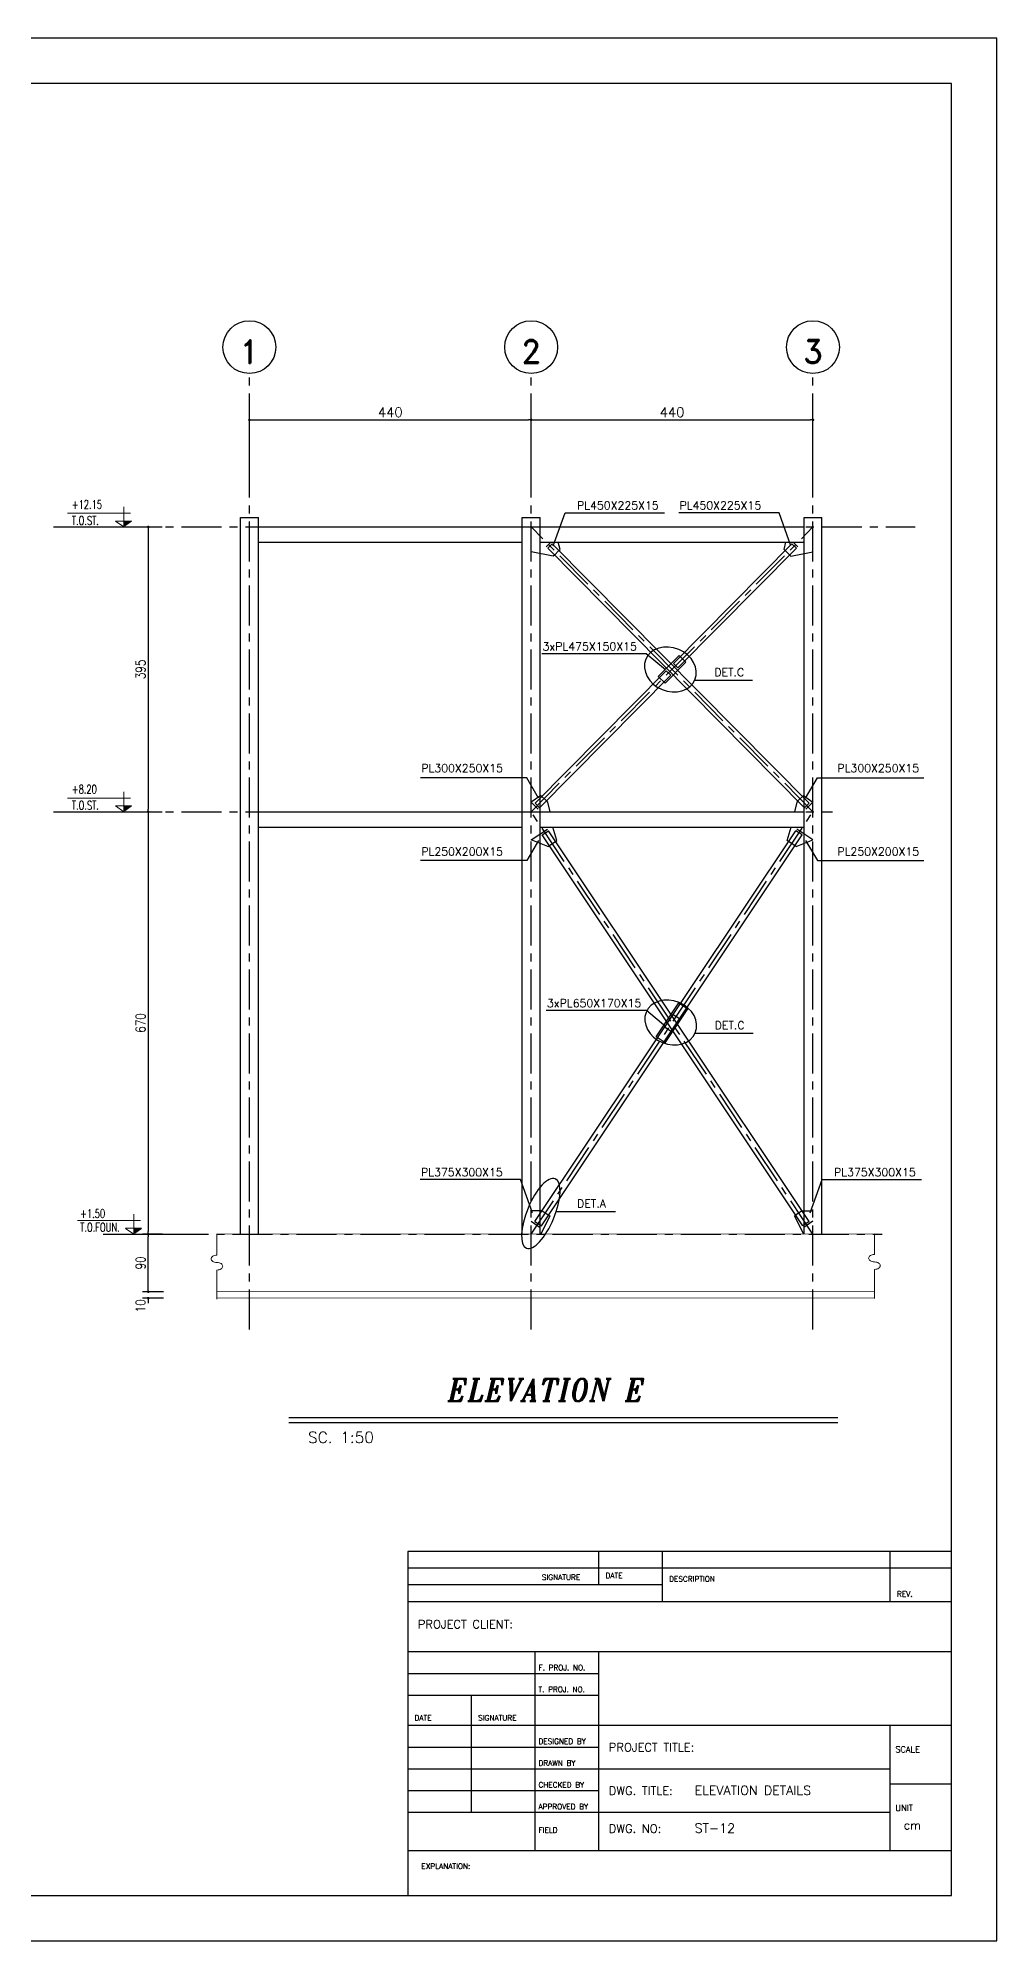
# Model space of a CAD drawing. Header units: inches. Extents: x 460503 to 460688, y 47570 to 48852.
# Drawn here: x 460560.2 to 460590.1, y 48078.9 to 48138.4 of the extents above; entities that cross this region are included whole.
import ezdxf
from ezdxf.enums import TextEntityAlignment as Align

# ---------------------------------------------------------------- set-up
doc = ezdxf.new("R2010")
doc.units = ezdxf.units.IN
doc.header["$MEASUREMENT"] = 0
for name, pattern in [('CENTER', [2, 1.25, -0.25, 0.25, -0.25]), ('DASHDOTX2', [2, 1, -0.5, 0, -0.5]), ('HIDDEN', [0.375, 0.25, -0.125])]:
    doc.linetypes.add(name, pattern=pattern)
for name, color, linetype in [('1', 1, 'Continuous'), ('2H', 2, 'HIDDEN'), ('2Y', 2, 'Continuous'), ('3', 3, 'HIDDEN'), ('3G', 3, 'Continuous'), ('4C', 4, 'Continuous'), ('6M', 6, 'Continuous'), ('Ax', 1, 'DASHDOTX2'), ('AXE', 1, 'CENTER'), ('D', 1, 'Continuous'), ('DIM', 8, 'Continuous'), ('E10', 3, 'Continuous'), ('lateral brace', 5, 'Continuous'), ('Layer4', 118, 'Continuous'), ('LEVEL', 3, 'HIDDEN'), ('TXT', 3, 'Continuous'), ('wall', 4, 'Continuous')]:
    doc.layers.add(name, color=color, linetype=linetype)
doc.layers.add('2', color=2, linetype='Continuous', lineweight=9)
doc.styles.add('E100', font='SIMPLEX.shx', dxfattribs={"width": 0.7})
doc.styles.add('ITALICT', font='italict')
doc.styles.add('ROMANC', font='TXT.shx')
doc.styles.add('ROMAND', font='ROMAND.shx')
doc.styles.add('ROMANS', font='ROMANS', dxfattribs={"width": 0.8})
doc.styles.add('ROMANT', font='romant')
doc.dimstyles.new('1-100', dxfattribs={"dimtxt": 0.3, "dimasz": 0.08, "dimexe": 0.18, "dimexo": 0.0625, "dimgap": 0.09, "dimtad": 1, "dimdec": 0, "dimlfac": 100, "dimdsep": 46, "dimtxsty": 'ROMANT', "dimblk": 'DOT', "dimcen": 0.09, "dimclrd": 1, "dimclre": 1, "dimclrt": 3, "dimadec": 0, "dimazin": 0, "dimtfac": 1, "dimtdec": 0, "dimtix": 1, "dimtofl": 0, "dimtmove": 2, "dimatfit": 3, "dimldrblk": 'DOT', "dimfxl": 1, "dimtolj": 1, "dimarcsym": 0})

# ---------------------------------------------------------------- blocks, each defined once
blk = doc.blocks.new('DOT')
at = {"layer": 'DIM', "color": 0, "linetype": 'ByBlock'}
blk.add_line((-0.5, 0), (-1, 0), dxfattribs=at)
at = {"layer": 'DIM', "color": 0, "linetype": 'ByBlock', "const_width": 0.5}
blk.add_lwpolyline([(-0.25, 0, 1), (0.25, 0, 1)], format="xyb", close=True, dxfattribs=at)
blk = doc.blocks.new('*D861')
at = {"layer": 'D', "color": 1, "lineweight": -2, "transparency": 16777216}
for p, q in [((460564.085, 48101.001), (460563.463, 48101.001)), ((460563.643, 48099.281), (460563.643, 48100.921)), ((460564.119, 48099.201), (460563.463, 48099.201))]:
    blk.add_line(p, q, dxfattribs=at)
at = {"layer": 'Defpoints', "color": 0, "transparency": 16777216}
for p in [(460563.643, 48101.001), (460564.147, 48101.001), (460564.182, 48099.201)]:
    blk.add_point(p, dxfattribs=at)
at = {"layer": 'D', "color": 1, "lineweight": -2, "transparency": 16777216, "xscale": 0.08, "yscale": 0.08, "zscale": 0.08}
for p, rotation in [((460563.643, 48101.001), 90), ((460563.643, 48099.201), 270)]:
    blk.add_blockref('DOT', p, dxfattribs=dict(at, rotation=rotation))
at = {"layer": 'D', "color": 2, "transparency": 16777216, "insert": (460563.403, 48100.101), "char_height": 0.3, "attachment_point": 5, "rotation": 90, "style": 'ROMANS'}
blk.add_mtext('\\A1;90', dxfattribs=at)
blk = doc.blocks.new('_Dot')
at = {"layer": 'DIM', "color": 0, "lineweight": -2}
blk.add_line((-0.5, 0), (-1, 0), dxfattribs=at)
at = {"layer": 'DIM', "color": 0, "const_width": 0.5}
blk.add_lwpolyline([(-0.25, 0, 1), (0.25, 0, 1)], format="xyb", close=True, dxfattribs=at)
blk = doc.blocks.new('*D862')
at = {"layer": 'D', "color": 1, "lineweight": -2, "transparency": 16777216}
for p, q in [((460564.119, 48099.201), (460563.463, 48099.201)), ((460563.643, 48099.281), (460563.643, 48099.361)), ((460564.119, 48099.001), (460563.463, 48099.001)), ((460563.643, 48098.921), (460563.643, 48098.841))]:
    blk.add_line(p, q, dxfattribs=at)
at = {"layer": 'Defpoints', "color": 0, "transparency": 16777216}
for p in [(460564.182, 48099.201), (460563.643, 48099.001), (460564.182, 48099.001)]:
    blk.add_point(p, dxfattribs=at)
at = {"layer": 'D', "color": 1, "lineweight": -2, "transparency": 16777216, "xscale": 0.08, "yscale": 0.08, "zscale": 0.08}
for p, rotation in [((460563.643, 48099.201), 270), ((460563.643, 48099.001), 90)]:
    blk.add_blockref('DOT', p, dxfattribs=dict(at, rotation=rotation))
at = {"layer": 'D', "color": 2, "transparency": 16777216, "insert": (460563.4, 48098.764), "char_height": 0.3, "attachment_point": 5, "rotation": 90, "style": 'ROMANS'}
blk.add_mtext('\\A1;10', dxfattribs=at)
blk = doc.blocks.new('*D863')
at = {"layer": 'Defpoints', "color": 0, "transparency": 16777216}
for p in [(460575.601, 48126.447), (460566.801, 48124.404), (460575.601, 48124.404)]:
    blk.add_point(p, dxfattribs=at)
at = {"layer": 'wall', "color": 1, "lineweight": -2, "transparency": 16777216}
for p, q in [((460566.801, 48124.466), (460566.801, 48126.627)), ((460575.601, 48124.466), (460575.601, 48126.627)), ((460566.881, 48126.447), (460575.521, 48126.447))]:
    blk.add_line(p, q, dxfattribs=at)
at = {"layer": 'wall', "color": 1, "lineweight": -2, "transparency": 16777216, "xscale": 0.08, "yscale": 0.08, "zscale": 0.08, "rotation": 180}
blk.add_blockref('DOT', (460566.801, 48126.447), dxfattribs=at)
at = {"layer": 'wall', "color": 1, "lineweight": -2, "transparency": 16777216, "xscale": 0.08, "yscale": 0.08, "zscale": 0.08}
blk.add_blockref('DOT', (460575.601, 48126.447), dxfattribs=at)
at = {"layer": 'wall', "color": 3, "transparency": 16777216, "insert": (460571.201, 48126.687), "char_height": 0.3, "attachment_point": 5, "style": 'ROMANT'}
blk.add_mtext('\\A1;440', dxfattribs=at)
blk = doc.blocks.new('ss')
at = {"layer": '2'}
for p, q in [((0, 0.137), (0, 0.514)), ((0, -0.137), (0, -0.674))]:
    blk.add_line(p, q, dxfattribs=at)
for points in [[(0, 0, -0.064661), (-0.043, 0.006, -0.077521), (-0.076, 0.02, -0.107173), (-0.1, 0.044, -0.145), (-0.107, 0.069, -0.145), (-0.1, 0.093, -0.107173), (-0.076, 0.117, -0.077521), (-0.043, 0.131, -0.064661), (0, 0.137, -0.064661)], [(0, -0.137, 0.064661), (0.043, -0.131, 0.077521), (0.076, -0.117, 0.107173), (0.1, -0.093, 0.145), (0.107, -0.069, 0.145), (0.1, -0.044, 0.107173), (0.076, -0.02, 0.077521), (0.043, -0.006, 0.064661), (0, 0, 0.064661)]]:
    blk.add_lwpolyline(points, format="xyb", dxfattribs=at)
blk = doc.blocks.new('*D864')
at = {"layer": 'Defpoints', "color": 0, "transparency": 16777216}
for p in [(460584.401, 48126.447), (460575.601, 48124.404), (460584.401, 48124.404)]:
    blk.add_point(p, dxfattribs=at)
at = {"layer": 'wall', "color": 1, "lineweight": -2, "transparency": 16777216}
for p, q in [((460575.601, 48124.466), (460575.601, 48126.627)), ((460584.401, 48124.466), (460584.401, 48126.627)), ((460575.681, 48126.447), (460584.321, 48126.447))]:
    blk.add_line(p, q, dxfattribs=at)
at = {"layer": 'wall', "color": 1, "lineweight": -2, "transparency": 16777216, "xscale": 0.08, "yscale": 0.08, "zscale": 0.08, "rotation": 180}
blk.add_blockref('DOT', (460575.601, 48126.447), dxfattribs=at)
at = {"layer": 'wall', "color": 1, "lineweight": -2, "transparency": 16777216, "xscale": 0.08, "yscale": 0.08, "zscale": 0.08}
blk.add_blockref('DOT', (460584.401, 48126.447), dxfattribs=at)
at = {"layer": 'wall', "color": 3, "transparency": 16777216, "insert": (460580.001, 48126.687), "char_height": 0.3, "attachment_point": 5, "style": 'ROMANT'}
blk.add_mtext('\\A1;440', dxfattribs=at)
blk = doc.blocks.new('*D865')
at = {"layer": 'D', "color": 1, "lineweight": -2, "transparency": 16777216}
for p, q in [((460563.459, 48114.201), (460563.823, 48114.201)), ((460563.643, 48114.121), (460563.643, 48101.081)), ((460563.161, 48101.001), (460563.823, 48101.001))]:
    blk.add_line(p, q, dxfattribs=at)
at = {"layer": 'Defpoints', "color": 0, "transparency": 16777216}
for p in [(460563.397, 48114.201), (460563.099, 48101.001), (460563.643, 48101.001)]:
    blk.add_point(p, dxfattribs=at)
at = {"layer": 'D', "color": 1, "lineweight": -2, "transparency": 16777216, "xscale": 0.08, "yscale": 0.08, "zscale": 0.08}
for p, rotation in [((460563.643, 48114.201), 90), ((460563.643, 48101.001), 270)]:
    blk.add_blockref('DOT', p, dxfattribs=dict(at, rotation=rotation))
at = {"layer": 'D', "color": 2, "transparency": 16777216, "insert": (460563.403, 48107.601), "char_height": 0.3, "attachment_point": 5, "rotation": 90, "style": 'ROMANS'}
blk.add_mtext('\\A1;670', dxfattribs=at)
blk = doc.blocks.new('*D866')
at = {"layer": 'D', "color": 1, "lineweight": -2, "transparency": 16777216}
for p, q in [((460563.319, 48123.101), (460563.823, 48123.101)), ((460563.643, 48123.021), (460563.643, 48114.281)), ((460563.161, 48114.201), (460563.823, 48114.201))]:
    blk.add_line(p, q, dxfattribs=at)
at = {"layer": 'Defpoints', "color": 0, "transparency": 16777216}
for p in [(460563.257, 48123.101), (460563.099, 48114.201), (460563.643, 48114.201)]:
    blk.add_point(p, dxfattribs=at)
at = {"layer": 'D', "color": 1, "lineweight": -2, "transparency": 16777216, "xscale": 0.08, "yscale": 0.08, "zscale": 0.08}
for p, rotation in [((460563.643, 48123.101), 90), ((460563.643, 48114.201), 270)]:
    blk.add_blockref('DOT', p, dxfattribs=dict(at, rotation=rotation))
at = {"layer": 'D', "color": 2, "transparency": 16777216, "insert": (460563.403, 48118.651), "char_height": 0.3, "attachment_point": 5, "rotation": 90, "style": 'ROMANS'}
blk.add_mtext('\\A1;395', dxfattribs=at)

msp = doc.modelspace()

# ---------------------------------------------------------------- linework, layer by layer
at = {"layer": '1'}
for p, q in [((460571.74860333, 48091.08553928), (460571.74860333, 48080.33042177)), ((460571.74860333, 48091.08553928), (460571.74860333, 48081.74300532)), ((460588.72955203, 48091.08553928), (460571.74860333, 48091.08553928)), ((460577.71284497, 48090.0391811), (460577.71284497, 48091.08553928)), ((460579.70092552, 48089.51600201), (460579.70092552, 48091.08553928)), ((460586.81616116, 48089.51600201), (460586.81616116, 48091.08553928)), ((460588.72955203, 48090.56236019), (460571.74860333, 48090.56236019)), ((460579.70092552, 48090.0391811), (460571.74860333, 48090.0391811)), ((460588.72955203, 48089.51600201), (460571.74860333, 48089.51600201)), ((460588.72955203, 48087.94646473), (460571.74860333, 48087.94646473)), ((460575.72476443, 48081.74300532), (460575.72476443, 48087.94646473)), ((460577.71284497, 48081.74300532), (460577.71284497, 48087.94646473)), ((460577.71284497, 48087.26633191), (460571.74860333, 48087.26633191)), ((460577.71284497, 48086.5861991), (460571.74860333, 48086.5861991)), ((460573.73668388, 48082.92394546), (460573.73668388, 48086.5861991)), ((460577.71284497, 48085.64447673), (460571.74860333, 48085.64447673)), ((460588.72955203, 48085.64447673), (460577.71284497, 48085.64447673)), ((460586.81616116, 48081.74300532), (460586.81616116, 48085.64447673)), ((460577.71284497, 48084.96434391), (460571.74860333, 48084.96434391)), ((460586.81616116, 48084.28421109), (460571.74860333, 48084.28421109)), ((460588.72955203, 48083.81334991), (460586.81616116, 48083.81334991)), ((460577.71284497, 48083.60407828), (460571.74860333, 48083.60407828)), ((460577.71284497, 48082.92394546), (460571.74860333, 48082.92394546)), ((460586.81616116, 48082.92394546), (460577.71284497, 48082.92394546)), ((460571.74860333, 48081.74300532), (460588.72955203, 48081.74300532))]:
    msp.add_line(p, q, dxfattribs=at)
msp.add_lwpolyline([(460507.46120186, 48080.33042177), (460588.72955203, 48080.33042177), (460588.72955203, 48136.9634184), (460507.46120186, 48136.9634184)], close=True, dxfattribs=at)
at = {"layer": '2'}
for p, q in [((460562.87616909, 48123.10112129), (460562.87616909, 48123.72555196)), ((460563.08901508, 48123.52923521), (460561.11736202, 48123.52923521)), ((460562.87616909, 48123.10112129), (460562.61612423, 48123.28128415)), ((460562.61619082, 48123.28599499), (460563.1162771, 48123.28599499)), ((460562.87616909, 48114.20112129), (460562.87616909, 48114.82555196)), ((460563.08901508, 48114.62923521), (460561.11736202, 48114.62923521)), ((460562.87616909, 48114.20112129), (460562.61612423, 48114.38128415)), ((460562.61619082, 48114.38599499), (460563.1162771, 48114.38599499)), ((460563.18840937, 48101.00112129), (460563.18840937, 48101.62555196)), ((460563.40125537, 48101.42923521), (460561.4296023, 48101.42923521)), ((460563.18840937, 48101.00112129), (460562.92836451, 48101.18128415)), ((460562.92843111, 48101.18599499), (460563.42851738, 48101.18599499)), ((460565.7855775, 48101.00112129), (460586.32214367, 48101.00729308)), ((460565.78548576, 48099.2011213), (460586.32216339, 48099.20729308)), ((460565.78547404, 48099.0011213), (460586.32217718, 48099.00729308))]:
    msp.add_line(p, q, dxfattribs=at)
at = {"layer": '2H'}
for p, q in [((460563.1162105, 48123.28128415), (460562.87616909, 48123.10112129)), ((460563.1162105, 48114.38128415), (460562.87616909, 48114.20112129)), ((460563.42845079, 48101.18128415), (460563.18840937, 48101.00112129))]:
    msp.add_line(p, q, dxfattribs=at)
at = {"layer": '2Y'}
for p, q in [((460576.28870003, 48122.50723034, 0.01467233), (460576.65892857, 48123.54371537, 0.01467233)), ((460576.65892857, 48123.54371537, 0.01467233), (460579.76753447, 48123.54371537, 0.01467233)), ((460583.34324373, 48123.54371537, 0.01467233), (460580.20744201, 48123.54371537, 0.01467233)), ((460583.71347228, 48122.50723034, 0.01467233), (460583.34324373, 48123.54371537, 0.01467233)), ((460579.19133718, 48119.13546652, -0.00018071), (460575.93033935, 48119.13546652, -0.00018071)), ((460579.79587978, 48118.63175127, -0.00018071), (460579.19133718, 48119.13546652, -0.00018071)), ((460580.7094389, 48118.31365017, 0.0074362), (460582.51732774, 48118.31365017, 0.0074362)), ((460575.46132701, 48115.25939636, 0.00576803), (460572.14426089, 48115.25939636, 0.00576803)), ((460575.83155555, 48114.6262704, 0.00576803), (460575.46132701, 48115.25939636, 0.00576803)), ((460584.17061675, 48114.6262704, 0.00576803), (460584.5408453, 48115.25939636, 0.00576803)), ((460584.5408453, 48115.25939636, 0.00576803), (460587.85791142, 48115.25939636, 0.00576803)), ((460575.83155555, 48113.30824589, 0.00576803), (460575.46132701, 48112.67511992, 0.00576803)), ((460584.17061675, 48113.30824589, 0.00576803), (460584.5408453, 48112.67511992, 0.00576803)), ((460575.46132701, 48112.67511992, 0.00576803), (460572.14426089, 48112.67511992, 0.00576803)), ((460584.5408453, 48112.67511992, 0.00576803), (460587.85791142, 48112.67511992, 0.00576803)), ((460579.20252471, 48107.98898779, -0.00018071), (460576.066723, 48107.98898779, -0.00018071)), ((460579.80706731, 48107.48527255, -0.00018071), (460579.20252471, 48107.98898779, -0.00018071)), ((460580.72062644, 48107.28190263, 0.0074362), (460582.52851527, 48107.28190263, 0.0074362)), ((460575.27153902, 48102.70544956, 0.00499999), (460572.13573731, 48102.70544956, 0.00499999)), ((460575.64176757, 48101.66896453, 0.00499999), (460575.27153902, 48102.70544956, 0.00499999)), ((460584.31602848, 48101.66896889, 0.01426567), (460584.68625703, 48102.70545392, 0.01426567)), ((460584.68625703, 48102.70545392, 0.01426567), (460587.79486292, 48102.70545392, 0.01426567)), ((460576.38521691, 48101.71069989, 0.01000049), (460578.23246295, 48101.71069989, 0.01000049))]:
    msp.add_line(p, q, dxfattribs=at)
at = {"layer": '2Y', "extrusion": (0, 0, -1)}
for centre in [(460579.94810124, 48118.64679244, 0.0074362), (460579.95928878, 48107.61504491, 0.0074362)]:
    msp.add_ellipse(centre, major_axis=(0.76773116, -0.31833612), ratio=0.8162990064, start_param=-1.5707963268, end_param=4.7123889804, dxfattribs=at)
msp.add_ellipse((460575.90160092, 48101.64827242, 0.01000049), major_axis=(0.44980915, 1.08480463), ratio=0.3680028453, dxfattribs=at)
at = {"layer": '3'}
for points in [[(460562.87616909, 48123.10112129), (460563.1162105, 48123.28128415), (460562.87616909, 48123.28128415)], [(460562.87616909, 48114.20112129), (460563.1162105, 48114.38128415), (460562.87616909, 48114.38128415)], [(460563.18840937, 48101.00112129), (460563.42845079, 48101.18128415), (460563.18840937, 48101.18128415)]]:
    msp.add_solid(points, dxfattribs=at)
at = {"layer": '3G'}
for p, q in [((460566.52108615, 48101.00112129), (460566.52108615, 48123.40112129)), ((460566.52108615, 48123.40112129), (460567.08108615, 48123.40112129)), ((460567.08108615, 48101.00112129), (460567.08108615, 48123.40112129)), ((460567.08108615, 48123.10112129), (460575.32108615, 48123.10112129, 0.00512437)), ((460575.32108615, 48101.00112129), (460575.32108615, 48123.40112129)), ((460575.32108615, 48123.40112129), (460575.88108615, 48123.40112129)), ((460575.88108615, 48101.00112129), (460575.88108615, 48123.40112129)), ((460575.88108615, 48123.10112129), (460584.12108615, 48123.10112129, 0.00512437)), ((460584.12108615, 48101.00112129), (460584.12108615, 48123.40112129)), ((460584.12108615, 48123.40112129), (460584.68108615, 48123.40112129)), ((460584.68108615, 48101.00112129), (460584.68108615, 48123.40112129)), ((460567.08108615, 48122.62112129), (460575.32108615, 48122.62112129, 0.00512437)), ((460575.88108615, 48122.62112129), (460584.12108615, 48122.62112129, 0.00512437)), ((460576.25850803, 48122.57845587), (460576.11628995, 48122.43783575)), ((460584.13780065, 48114.32517152), (460576.11628995, 48122.43783575)), ((460584.28001873, 48114.46579164), (460576.25850803, 48122.57845587)), ((460576.46943821, 48122.36512876), (460576.32722013, 48122.22450863)), ((460576.50499273, 48122.40028379), (460576.44715472, 48122.62112129)), ((460576.46943821, 48122.36512876), (460576.50499273, 48122.40028379)), ((460580.04327219, 48118.83601387), (460583.74366428, 48122.57845587)), ((460580.18549027, 48118.69539375), (460583.88588235, 48122.43783575)), ((460583.49717958, 48122.40028379), (460583.55501758, 48122.62112129)), ((460583.53273409, 48122.36512876), (460583.49717958, 48122.40028379)), ((460583.53273409, 48122.36512876), (460583.67495217, 48122.22450863)), ((460583.74366428, 48122.57845587), (460583.88588235, 48122.43783575)), ((460576.29166561, 48122.1893536), (460575.60108615, 48122.32112129)), ((460576.32722013, 48122.22450863), (460576.29166561, 48122.1893536)), ((460583.67495217, 48122.22450863), (460583.71050669, 48122.1893536)), ((460583.71050669, 48122.1893536), (460584.40108615, 48122.32112129)), ((460579.57019734, 48118.42867675), (460580.21864785, 48119.08449602)), ((460579.78352445, 48118.21774657), (460580.43197497, 48118.87356584)), ((460580.04327219, 48118.83601387), (460580.18549027, 48118.69539375)), ((460580.21864785, 48119.08449602), (460580.43197497, 48118.87356584)), ((460575.72215357, 48114.46579164), (460579.81668204, 48118.60684884)), ((460575.86437165, 48114.32517152), (460579.95890012, 48118.46622872)), ((460579.78352445, 48118.21774657), (460579.57019734, 48118.42867675)), ((460579.95890012, 48118.46622872), (460579.81668204, 48118.60684884)), ((460575.89752924, 48114.71427379), (460575.60108615, 48114.50112129)), ((460575.89752924, 48114.71427379), (460576.07530183, 48114.53849863)), ((460584.10464307, 48114.71427379), (460583.92687047, 48114.53849863)), ((460584.10464307, 48114.71427379), (460584.40108615, 48114.50112129)), ((460567.08108615, 48114.20112129), (460575.32108615, 48114.20112129, 0.00512437)), ((460575.72215357, 48114.46579164), (460575.86437165, 48114.32517152)), ((460575.88108615, 48114.20112129), (460584.12108615, 48114.20112129, 0.00512437)), ((460576.07530183, 48114.53849863), (460576.10865901, 48114.50112129)), ((460576.10865901, 48114.50112129), (460576.18108615, 48114.20112129, 0.0049378)), ((460583.89351329, 48114.50112129), (460583.82108615, 48114.20112129, 0.0049378)), ((460583.92687047, 48114.53849863), (460583.89351329, 48114.50112129)), ((460584.28001873, 48114.46579164), (460584.13780065, 48114.32517152)), ((460567.08108615, 48113.72112129), (460575.32108615, 48113.72112129, 0.00512437)), ((460575.7191654, 48101.39745002), (460583.86177107, 48113.60862906)), ((460575.88108615, 48113.72112129), (460584.12108615, 48113.72112129, 0.00512437)), ((460575.91884374, 48101.26430138), (460584.06144941, 48113.47548042)), ((460575.9407229, 48113.47548042, 0.00197299), (460576.14040123, 48113.60862906)), ((460584.08332857, 48101.26430138), (460575.9407229, 48113.47548042)), ((460584.2830069, 48101.39745002), (460576.14040123, 48113.60862906)), ((460576.4039153, 48113.30357114), (460576.28108615, 48113.72112129, 0.00487561)), ((460583.59825701, 48113.30357114), (460583.72108615, 48113.72112129, 0.00487561)), ((460584.06144941, 48113.47548042, 0.00197299), (460583.86177107, 48113.60862906)), ((460576.12103765, 48113.11494389, 0.00238403), (460575.60108615, 48113.32112129, 0.00499999)), ((460576.12103765, 48113.11494389, 0.00238403), (460576.36231564, 48113.27583184)), ((460576.36231564, 48113.27583184), (460576.4039153, 48113.30357114)), ((460583.63985666, 48113.27583184), (460583.59825701, 48113.30357114)), ((460583.88113465, 48113.11494389, 0.00238403), (460583.63985666, 48113.27583184)), ((460583.88113465, 48113.11494389, 0.00238403), (460584.40108615, 48113.32112129, 0.00499999)), ((460579.50460659, 48107.16446773, -0.00016717), (460580.21468807, 48108.22935193, 0.00016717)), ((460580.21468807, 48108.22935193, -0.00001567), (460580.49756571, 48108.04072468, -0.00001567)), ((460579.78748424, 48106.97584048, -0.00016717), (460580.49756571, 48108.04072468, 0.00016717)), ((460580.03437331, 48107.8688154), (460580.23405165, 48107.73566675)), ((460579.78748424, 48106.97584048), (460579.50460659, 48107.16446773)), ((460579.96779899, 48107.33637701), (460579.76812066, 48107.46952566)), ((460575.94107981, 48101.73024725), (460575.60108615, 48101.73024725, 0.00499999)), ((460576.1823578, 48101.5693593), (460575.90108615, 48101.00112129, 0.00499999)), ((460575.94107981, 48101.73024725), (460576.1823578, 48101.5693593)), ((460584.06109249, 48101.73024725), (460583.8198145, 48101.5693593)), ((460583.8198145, 48101.5693593), (460584.10108615, 48101.00112129, 0.00499999)), ((460584.06109249, 48101.73024725), (460584.40108615, 48101.73024725, 0.00499999)), ((460575.7191654, 48101.39745002), (460575.91884374, 48101.26430138)), ((460584.2830069, 48101.39745002), (460584.08332857, 48101.26430138)), ((460568.04731158, 48095.1173864, 0.00499999), (460585.17825489, 48095.1173864, 0.00499999))]:
    msp.add_line(p, q, dxfattribs=at)
at = {"layer": '3G', "linetype": 'ByBlock'}
msp.add_line((460568.03449062, 48095.1173864, 0.00499999), (460585.17825489, 48095.1173864, 0.00499999), dxfattribs=at)
at = {"layer": '6M', "color": 4}
msp.add_line((460568.03449062, 48095.26795353, 0.00499999), (460585.17825489, 48095.26795353, 0.00499999), dxfattribs=at)
at = {"layer": 'Ax', "linetype": 'Continuous', "ltscale": 0.5}
for centre in [(460566.80102869, 48128.72084719, 0.00499999), (460575.60102869, 48128.72084719, 0.00499999), (460584.40102869, 48128.72084719, 0.00499999)]:
    msp.add_circle(centre, 0.825, dxfattribs=at)
at = {"layer": 'AXE'}
for p, q in [((460566.80108615, 48098.01918511, 0.00499999), (460566.80108615, 48127.89399939, 0.00499999)), ((460575.60108615, 48098.01918511, 0.00499999), (460575.60108615, 48127.89399939, 0.00499999)), ((460584.40108615, 48098.01918511, 0.00499999), (460584.40108615, 48127.89399939, 0.00499999)), ((460560.68026981, 48123.10112129), (460587.59725371, 48123.10112129)), ((460584.40108615, 48114.20112129), (460575.60108615, 48123.10112129)), ((460575.60108615, 48114.20112129), (460584.40108615, 48123.10112129)), ((460576.21632199, 48122.62112129), (460576.07410392, 48122.48050117)), ((460583.78585031, 48122.62112129), (460583.92806839, 48122.48050117)), ((460560.68026981, 48114.20112129), (460585.01582574, 48114.20112129)), ((460575.60108615, 48114.50112129), (460575.82218561, 48114.2825061)), ((460575.60108615, 48101.00407112), (460584.40108615, 48114.20112129)), ((460584.40108615, 48101.00407112), (460575.60108615, 48114.20112129)), ((460584.40108615, 48114.50112129), (460584.17998669, 48114.2825061)), ((460575.60108615, 48113.32112129, 0.00499999), (460576.10711407, 48113.65854865)), ((460584.40108615, 48113.32112129, 0.00499999), (460583.89505823, 48113.65854865)), ((460562.27138802, 48101.00112129), (460586.5573402, 48101.00112129)), ((460575.60108615, 48101.40407113), (460575.88555658, 48101.21438179)), ((460584.40108615, 48101.40407113), (460584.11661573, 48101.21438179))]:
    msp.add_line(p, q, dxfattribs=at)
at = {"layer": 'D'}
for p, q in [((460561.92649566, 48123.10112129), (460564.07685646, 48123.10112129)), ((460561.92649566, 48114.20112129), (460564.07685646, 48114.20112129)), ((460562.23873594, 48101.00112129), (460564.38909674, 48101.00112129))]:
    msp.add_line(p, q, dxfattribs=at)
at = {"layer": 'DIM'}
msp.add_lwpolyline([(460506.04537694, 48078.91459685), (460590.14537694, 48078.91459685), (460590.14537694, 48138.37924332), (460506.04537694, 48138.37924332)], close=True, dxfattribs=at)
at = {"layer": 'lateral brace'}
msp.add_lwpolyline([(460506.04537694, 48078.91459685), (460590.14537694, 48078.91459685), (460590.14537694, 48138.37924332), (460506.04537694, 48138.37924332)], close=True, dxfattribs=at)
at = {"layer": 'Layer4'}
msp.add_lwpolyline([(460590.14537694, 48138.37924332), (460506.04537694, 48138.37924332), (460506.04537694, 48078.91459685), (460590.14537694, 48078.91459685)], close=True, dxfattribs=at)

# ---------------------------------------------------------------- block references
at = {"layer": 'TXT', "xscale": 1.7, "yscale": 1.7, "zscale": 1.7}
for p in [(460565.785544, 48100.1139291), (460586.32214367, 48100.13397215)]:
    msp.add_blockref('ss', p, dxfattribs=at)

# ---------------------------------------------------------------- texts
at = {"layer": '1', "style": 'ROMANS'}
for s, height, p in [('SIGNATURE', 0.167417309, (460575.93403606, 48090.19613482)), ('DATE', 0.167417309, (460577.92211661, 48090.24845273)), ('DESCRIPTION', 0.1674173092, (460579.91019716, 48090.14381692)), ('REV.', 0.167417309, (460587.0254328, 48089.67295573)), ('PROJECT CLIENT:', 0.2615895456, (460572.06251079, 48088.68165331)), ('F. PROJ. NO.', 0.1674173092, (460575.82940024, 48087.37096773)), ('T. PROJ. NO.', 0.1674173092, (460575.82940024, 48086.69083491)), ('DATE', 0.167417309, (460571.95787497, 48085.80143046)), ('SIGNATURE', 0.167417309, (460573.94595552, 48085.80143046)), ('DESIGNED BY', 0.1674173092, (460575.82940024, 48085.06897973)), ('PROJECT TITLE:', 0.2615895456, (460578.02675243, 48084.83733633)), ('SCALE', 0.188344473, (460586.97311489, 48084.80739019)), ('DRAWN BY', 0.167417309, (460575.82940024, 48084.38884691)), ('CHECKED BY', 0.167417309, (460575.82940024, 48083.70871409)), ('DWG. TITLE:', 0.2615895456, (460578.02675243, 48083.47707069)), ('APPROVED BY', 0.1674173092, (460575.82940024, 48083.02858128)), ('UNIT', 0.188344473, (460586.97311489, 48082.97626337)), ('DWG. NO:', 0.261589546, (460578.02675243, 48082.29613055)), ('cm', 0.261589546, (460587.23470443, 48082.40076637)), ('FIELD', 0.167417309, (460575.82940024, 48082.29613055)), ('EXPLANATION:', 0.1674173092, (460572.17270318, 48081.16739147))]:
    msp.add_text(s, height=height, dxfattribs=at).set_placement(p)
at = {"layer": '2Y', "style": 'ROMANC'}
for s, p in [('DET.C', (460581.31992317, 48118.43486445, 0.0074362)), ('DET.C', (460581.33111071, 48107.40311692, 0.0074362)), ('DET.A', (460577.03505839, 48101.83191417, 0.01000049))]:
    msp.add_text(s, height=0.249999306, dxfattribs=at).set_placement(p)
at = {"layer": '3', "color": 3, "style": 'ROMAND'}
for s, p in [('1', (460566.80340433, 48128.58044444, 0.005)), ('2', (460575.60340433, 48128.58044444, 0.005)), ('3', (460584.40340433, 48128.58044444, 0.005))]:
    msp.add_text(s, height=0.7299072, dxfattribs=at).set_placement(p, align=Align.MIDDLE_CENTER)
at = {"layer": '3G', "style": 'ROMANC'}
for s, p in [('PL450X225X15', (460577.03297956, 48123.64984549, 0.01467233)), ('PL375X300X15', (460585.06030801, 48102.81158404, 0.01426567))]:
    msp.add_text(s, height=0.2499993062, rotation=359.9999999976, dxfattribs=at).set_placement(p)
at = {"layer": '3G'}
for s, height, style, p in [('PL450X225X15', 0.2499993062, 'ROMANC', (460580.23367111, 48123.64984549, 0.01467233)), ('3xPL475X150X15', 0.2499993062, 'ROMANC', (460575.95656844, 48119.24159664, -0.00018071)), ('PL300X250X15', 0.2499993062, 'ROMANC', (460572.17048998, 48115.43861266, 0.00576803)), ('PL300X250X15', 0.2499993062, 'ROMANC', (460585.16502306, 48115.43861266, 0.00576803)), ('PL250X200X15', 0.2499993062, 'ROMANC', (460572.17048998, 48112.83320831, 0.00576803)), ('PL250X200X15', 0.2499993062, 'ROMANC', (460585.16502306, 48112.83320831, 0.00576803)), ('3xPL650X170X15', 0.2499993062, 'ROMANC', (460576.09295209, 48108.09511792, -0.00018071)), ('PL375X300X15', 0.2499993062, 'ROMANC', (460572.1619664, 48102.81157968, 0.00499999)), ('SC. 1:50', 0.35, 'ROMANS', (460568.63390186, 48094.47659803, 0.00499999))]:
    msp.add_text(s, height=height, dxfattribs=dict(at, style=style)).set_placement(p)
at = {"layer": '4C', "style": 'ITALICT', "width": 0.9}
msp.add_text('ELEVATION E ', height=0.7, dxfattribs=at).set_placement((460572.99691036, 48095.78071929, 0.00499999))
at = {"layer": 'E10', "color": 3, "style": 'E100'}
for s, p in [('ELEVATION DETAILS', (460580.70460128, 48083.47707069)), ('ST-12', (460580.70460128, 48082.29613055))]:
    msp.add_text(s, height=0.28865, dxfattribs=at).set_placement(p)
at = {"layer": 'LEVEL', "style": 'ROMANS', "width": 0.7}
for s, p in [('+12.15', (460561.25816024, 48123.66886934)), ('T.O.ST.  ', (460561.25816024, 48123.16762242)), ('+8.20', (460561.25816024, 48114.76886934)), ('T.O.ST.  ', (460561.25816024, 48114.26762242)), ('+1.50', (460561.51825832, 48101.51017389)), ('T.O.FOUN.', (460561.51825832, 48101.08061654))]:
    msp.add_text(s, height=0.27, dxfattribs=at).set_placement(p)

# ---------------------------------------------------------------- dimensions: what is measured, and where the dimension line sits
at = {"layer": 'D'}
for base, p1, p2, text, picture, middle in [((460563.64277508, 48114.20112129), (460563.25691998, 48123.10112129), (460563.09867869, 48114.20112129), '395', '*D866', (460563.40277508, 48118.65112129)), ((460563.64277508, 48101.00112129), (460563.39685866, 48114.20112129), (460563.09867869, 48101.00112129), '670', '*D865', (460563.40277508, 48107.60112129)), ((460563.64277508, 48101.00112129), (460564.18176528, 48099.2011213), (460564.14743435, 48101.00112129), '90', '*D861', (460563.40277508, 48100.1011213))]:
    dim = msp.add_linear_dim(base=base, p1=p1, p2=p2, angle=90, text=text, dimstyle='1-100', override={"dimtxsty": 'ROMANS', "dimclrt": 2, "dimtmove": 1}, dxfattribs=at)
    dim.commit()
    dim.dimension.update_dxf_attribs({"geometry": picture, "text_midpoint": middle})
dim = msp.add_linear_dim(base=(460563.64277507, 48099.0011213), p1=(460564.18176528, 48099.2011213), p2=(460564.18176528, 48099.0011213), angle=270, text='10', dimstyle='1-100', override={"dimtxsty": 'ROMANS', "dimclrt": 2, "dimtmove": 1}, dxfattribs=at)
dim.commit()
dim.dimension.update_dxf_attribs({"geometry": '*D862', "text_midpoint": (460563.64045512, 48098.76395922), "dimtype": 160})
at = {"layer": 'wall'}
for base, p1, p2, picture, middle in [((460575.60108615, 48126.44690637, 0.00499999), (460566.80108615, 48124.40381123, 0.00499999), (460575.60108615, 48124.40381123, 0.00499999), '*D863', (460571.20108615, 48126.68690637, 0.00499999)), ((460584.40108615, 48126.44690637, 0.00499999), (460575.60108615, 48124.40381123, 0.00499999), (460584.40108615, 48124.40381123, 0.00499999), '*D864', (460580.00108615, 48126.68690637, 0.00499999))]:
    dim = msp.add_linear_dim(base=base, p1=p1, p2=p2, text='440', dimstyle='1-100', dxfattribs=at)
    dim.commit()
    dim.dimension.update_dxf_attribs({"geometry": picture, "text_midpoint": middle})

doc.saveas('drawing.dxf')
